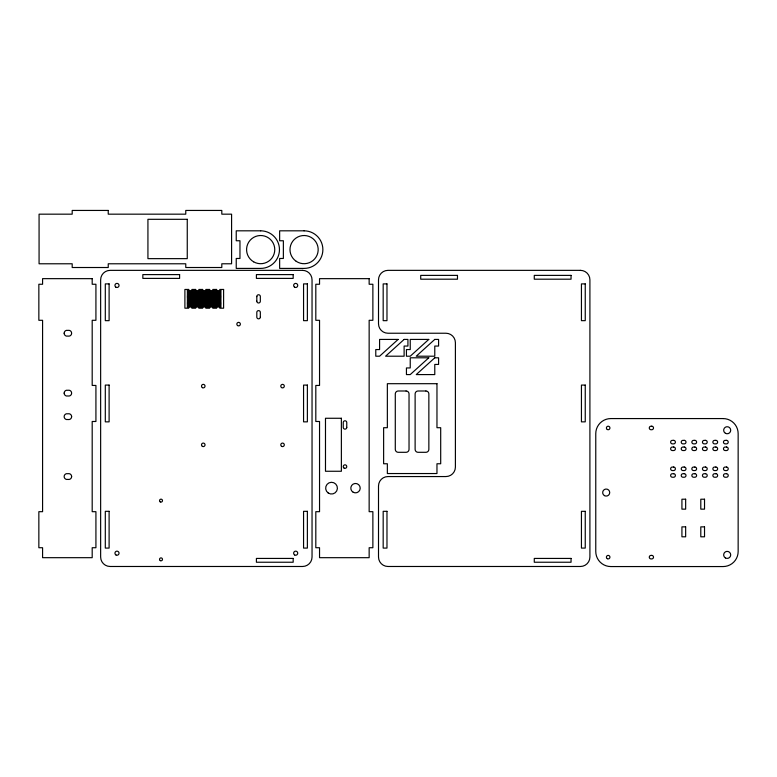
<?xml version="1.0" encoding="UTF-8"?>
<svg xmlns="http://www.w3.org/2000/svg" width="777" height="777" viewBox="0 0 777 777"><rect width="100%" height="100%" fill="white"/><g stroke="black" fill="none" stroke-linecap="round" stroke-linejoin="round"><path stroke-width="1.17" d="M187.17 290.627L221.144 290.627M187.17 291.802L221.144 291.802M187.17 292.968L221.144 292.968M187.17 294.143L221.144 294.143M187.17 295.309L221.144 295.309M187.17 296.484L221.144 296.484M187.17 297.649L221.144 297.649M187.17 298.824L221.144 298.824M187.17 300L221.144 300M187.17 301.165L221.144 301.165M187.17 302.34L221.144 302.34M187.17 303.506L221.144 303.506M187.17 304.681L221.144 304.681M187.17 305.856L221.144 305.856M187.17 307.022L221.144 307.022M256.808 296.435L256.808 301.214M256.808 301.136A1.758 1.758 0 0 0 258.527 302.981A1.758 1.758 0 0 0 260.334 301.214L260.334 296.435A1.758 1.758 0 0 0 258.488 294.755A1.758 1.758 0 0 0 256.808 296.6M398.125 339.423L379.584 356.206L375.777 356.206L375.777 349.563L379.584 349.563L379.584 339.423L398.125 339.423M404.118 339.423L385.577 356.206L404.118 356.206L404.118 346.056L407.925 346.056L407.925 339.423L404.118 339.423M428.778 339.423L410.237 356.206L406.439 356.206L406.439 349.563L410.237 349.563L410.237 339.423L428.778 339.423M434.78 339.423L416.239 356.206L434.78 356.206L434.78 346.056L438.587 346.056L438.587 339.423L434.78 339.423M428.778 357.799L410.237 374.582L406.439 374.582L406.439 367.948L410.237 367.948L410.237 357.799L428.778 357.799M434.78 357.799L416.239 374.582L434.78 374.582L434.78 364.432L438.587 364.432L438.587 357.799L434.78 357.799M108.236 210.441L72.193 210.441L72.193 214.17L39.073 214.17L39.073 263.782L72.193 263.782L72.193 267.511L108.236 267.511L108.236 263.782L185.761 263.782L185.761 267.511L221.804 267.511L221.804 263.782L231.585 263.782L231.585 214.17L221.804 214.17L221.804 210.441L185.761 210.441L185.761 214.17L108.236 214.17L108.236 210.441M187.257 219.308L147.931 219.308L147.931 258.644L187.257 258.644L187.257 219.308M260.674 230.818L236.237 230.818L236.237 240.753L239.967 240.753L239.967 258.469L236.237 258.469L236.237 268.405L260.674 268.405A18.794 18.794 0 0 0 279.467 249.611A18.794 18.794 0 0 0 260.674 230.818M304.079 230.818L279.642 230.818L279.642 240.753L283.372 240.753L283.372 258.469L279.642 258.469L279.642 268.405L304.079 268.405A18.794 18.794 0 0 0 322.873 249.611A18.794 18.794 0 0 0 304.079 230.818M302.564 270.357L110.111 270.357A9.479 9.479 0 0 0 100.641 279.827L100.641 557.002A9.479 9.479 0 0 0 110.111 566.482L302.564 566.482A9.479 9.479 0 0 0 312.043 557.002L312.043 279.827A9.479 9.479 0 0 0 302.564 270.357M580.438 270.357L387.985 270.357A9.479 9.479 0 0 0 378.506 279.827L378.506 323.756A9.479 9.479 0 0 0 387.985 333.236L445.92 333.236A9.479 9.479 0 0 1 455.4 342.715L455.4 467.074A9.479 9.479 0 0 1 445.92 476.554L387.985 476.554A9.479 9.479 0 0 0 378.506 486.033L378.506 557.002A9.479 9.479 0 0 0 387.985 566.482L580.438 566.482A9.479 9.479 0 0 0 589.908 557.002L589.908 279.827A9.479 9.479 0 0 0 580.438 270.357M179.604 274.602L142.842 274.602L142.842 278.399L179.604 278.399L179.604 274.602M293.172 274.602L256.41 274.602L256.41 278.399L293.172 278.399L293.172 274.602M457.478 275.388L420.716 275.388L420.716 279.196L457.478 279.196L457.478 275.388M571.046 275.388L534.275 275.388L534.275 279.196L571.046 279.196L571.046 275.388M92.191 278.652L42.58 278.652L42.58 284.256L38.85 284.256L38.85 320.299L42.58 320.299L42.58 511.684L38.85 511.684L38.85 547.727L42.58 547.727L42.58 557.682L92.191 557.682L92.191 547.727L95.921 547.727L95.921 511.684L92.191 511.684L92.191 421.484L95.921 421.484L95.921 385.441L92.191 385.441L92.191 320.299L95.921 320.299L95.921 284.256L92.191 284.256L92.191 278.652M369.153 278.652L319.541 278.652L319.541 284.256L315.812 284.256L315.812 320.299L319.541 320.299L319.541 385.441L315.812 385.441L315.812 421.484L319.541 421.484L319.541 511.684L315.812 511.684L315.812 547.727L319.541 547.727L319.541 557.682L369.153 557.682L369.153 547.727L372.873 547.727L372.873 511.684L369.153 511.684L369.153 320.299L372.873 320.299L372.873 284.256L369.153 284.256L369.153 278.652M109.11 283.896L105.303 283.896L105.303 320.658L109.11 320.658L109.11 283.896M307.371 283.896L303.564 283.896L303.564 320.658L307.371 320.658L307.371 283.896M386.975 283.896L383.178 283.896L383.178 320.658L386.975 320.658L386.975 283.896M585.246 283.896L581.439 283.896L581.439 320.658L585.246 320.658L585.246 283.896M188.694 289.452L184.897 289.452L184.897 308.197L188.694 308.197L188.694 289.452M195.678 289.452L191.88 289.452L191.88 308.197L195.678 308.197L195.678 289.452M202.661 289.452L198.854 289.452L198.854 308.197L202.661 308.197L202.661 289.452M209.644 289.452L205.837 289.452L205.837 308.197L209.644 308.197L209.644 289.452M216.618 289.452L212.82 289.452L212.82 308.197L216.618 308.197L216.618 289.452M223.601 289.452L219.804 289.452L219.804 308.197L223.601 308.197L223.601 289.452M436.965 383.692L387.354 383.692L387.354 427.709L383.624 427.709L383.624 463.762L387.354 463.762L387.354 473.543L436.965 473.543L436.965 463.762L440.695 463.762L440.695 427.709L436.965 427.709L436.965 383.692M109.11 385.081L105.303 385.081L105.303 421.853L109.11 421.853L109.11 385.081M307.371 385.081L303.564 385.081L303.564 421.853L307.371 421.853L307.371 385.081M585.246 385.081L581.439 385.081L581.439 421.853L585.246 421.853L585.246 385.081M406.08 390.996L398.232 390.996A2.943 2.943 0 0 0 395.289 393.939L395.289 449.359A2.943 2.943 0 0 0 398.232 452.301L406.08 452.301A2.943 2.943 0 0 0 409.032 449.359L409.032 393.939A2.943 2.943 0 0 0 406.08 390.996M425.913 390.996L418.065 390.996A2.943 2.943 0 0 0 415.122 393.939L415.122 449.359A2.943 2.943 0 0 0 418.065 452.301L425.913 452.301A2.943 2.943 0 0 0 428.855 449.359L428.855 393.939A2.943 2.943 0 0 0 425.913 390.996M341.375 418.269L325.485 418.269L325.485 471.26L341.375 471.26L341.375 418.269M723.086 418.57L610.829 418.57A15.064 15.064 0 0 0 595.765 433.634L595.765 551.495A15.064 15.064 0 0 0 610.829 566.559L723.086 566.559A15.064 15.064 0 0 0 738.15 551.495L738.15 433.634A15.064 15.064 0 0 0 723.086 418.57M651.748 426.204L651.039 426.204A1.758 1.758 0 0 0 649.281 427.972A1.758 1.758 0 0 0 651.039 429.73L651.748 429.73A1.758 1.758 0 0 0 653.506 427.972A1.758 1.758 0 0 0 651.748 426.204M673.63 440.355L672.396 440.355A1.758 1.758 0 0 0 670.629 442.113A1.758 1.758 0 0 0 672.396 443.871L673.63 443.871A1.758 1.758 0 0 0 675.388 442.113A1.758 1.758 0 0 0 673.63 440.355M684.236 440.355L683.002 440.355A1.758 1.758 0 0 0 681.235 442.113A1.758 1.758 0 0 0 683.002 443.871L684.236 443.871A1.758 1.758 0 0 0 685.994 442.113A1.758 1.758 0 0 0 684.236 440.355M694.842 440.355L693.608 440.355A1.758 1.758 0 0 0 691.851 442.113A1.758 1.758 0 0 0 693.608 443.871L694.842 443.871A1.758 1.758 0 0 0 696.6 442.113A1.758 1.758 0 0 0 694.842 440.355M705.448 440.355L704.215 440.355A1.758 1.758 0 0 0 702.457 442.113A1.758 1.758 0 0 0 704.215 443.871L705.448 443.871A1.758 1.758 0 0 0 707.206 442.113A1.758 1.758 0 0 0 705.448 440.355M715.86 440.355L714.626 440.355A1.758 1.758 0 0 0 712.868 442.113A1.758 1.758 0 0 0 714.626 443.871L715.86 443.871A1.758 1.758 0 0 0 717.618 442.113A1.758 1.758 0 0 0 715.86 440.355M726.466 440.355L725.232 440.355A1.758 1.758 0 0 0 723.474 442.113A1.758 1.758 0 0 0 725.232 443.871L726.466 443.871A1.758 1.758 0 0 0 728.224 442.113A1.758 1.758 0 0 0 726.466 440.355M673.63 447.028L672.396 447.028A1.758 1.758 0 0 0 670.629 448.785A1.758 1.758 0 0 0 672.396 450.543L673.63 450.543A1.758 1.758 0 0 0 675.388 448.785A1.758 1.758 0 0 0 673.63 447.028M684.236 447.028L683.002 447.028A1.758 1.758 0 0 0 681.235 448.785A1.758 1.758 0 0 0 683.002 450.543L684.236 450.543A1.758 1.758 0 0 0 685.994 448.785A1.758 1.758 0 0 0 684.236 447.028M694.842 447.028L693.608 447.028A1.758 1.758 0 0 0 691.851 448.785A1.758 1.758 0 0 0 693.608 450.543L694.842 450.543A1.758 1.758 0 0 0 696.6 448.785A1.758 1.758 0 0 0 694.842 447.028M705.448 447.028L704.215 447.028A1.758 1.758 0 0 0 702.457 448.785A1.758 1.758 0 0 0 704.215 450.543L705.448 450.543A1.758 1.758 0 0 0 707.206 448.785A1.758 1.758 0 0 0 705.448 447.028M715.86 447.028L714.626 447.028A1.758 1.758 0 0 0 712.868 448.785A1.758 1.758 0 0 0 714.626 450.543L715.86 450.543A1.758 1.758 0 0 0 717.618 448.785A1.758 1.758 0 0 0 715.86 447.028M726.466 447.028L725.232 447.028A1.758 1.758 0 0 0 723.474 448.785A1.758 1.758 0 0 0 725.232 450.543L726.466 450.543A1.758 1.758 0 0 0 728.224 448.785A1.758 1.758 0 0 0 726.466 447.028M673.63 467.045L672.396 467.045A1.758 1.758 0 0 0 670.629 468.803A1.758 1.758 0 0 0 672.396 470.561L673.63 470.561A1.758 1.758 0 0 0 675.388 468.803A1.758 1.758 0 0 0 673.63 467.045M684.236 467.045L683.002 467.045A1.758 1.758 0 0 0 681.235 468.803A1.758 1.758 0 0 0 683.002 470.561L684.236 470.561A1.758 1.758 0 0 0 685.994 468.803A1.758 1.758 0 0 0 684.236 467.045M694.842 467.045L693.608 467.045A1.758 1.758 0 0 0 691.851 468.803A1.758 1.758 0 0 0 693.608 470.561L694.842 470.561A1.758 1.758 0 0 0 696.6 468.803A1.758 1.758 0 0 0 694.842 467.045M705.448 467.045L704.215 467.045A1.758 1.758 0 0 0 702.457 468.803A1.758 1.758 0 0 0 704.215 470.561L705.448 470.561A1.758 1.758 0 0 0 707.206 468.803A1.758 1.758 0 0 0 705.448 467.045M715.86 467.045L714.626 467.045A1.758 1.758 0 0 0 712.868 468.803A1.758 1.758 0 0 0 714.626 470.561L715.86 470.561A1.758 1.758 0 0 0 717.618 468.803A1.758 1.758 0 0 0 715.86 467.045M726.466 467.045L725.232 467.045A1.758 1.758 0 0 0 723.474 468.803A1.758 1.758 0 0 0 725.232 470.561L726.466 470.561A1.758 1.758 0 0 0 728.224 468.803A1.758 1.758 0 0 0 726.466 467.045M673.63 473.717L672.396 473.717A1.758 1.758 0 0 0 670.629 475.475A1.758 1.758 0 0 0 672.396 477.233L673.63 477.233A1.758 1.758 0 0 0 675.388 475.475A1.758 1.758 0 0 0 673.63 473.717M684.236 473.717L683.002 473.717A1.758 1.758 0 0 0 681.235 475.475A1.758 1.758 0 0 0 683.002 477.233L684.236 477.233A1.758 1.758 0 0 0 685.994 475.475A1.758 1.758 0 0 0 684.236 473.717M694.842 473.717L693.608 473.717A1.758 1.758 0 0 0 691.851 475.475A1.758 1.758 0 0 0 693.608 477.233L694.842 477.233A1.758 1.758 0 0 0 696.6 475.475A1.758 1.758 0 0 0 694.842 473.717M705.448 473.717L704.215 473.717A1.758 1.758 0 0 0 702.457 475.475A1.758 1.758 0 0 0 704.215 477.233L705.448 477.233A1.758 1.758 0 0 0 707.206 475.475A1.758 1.758 0 0 0 705.448 473.717M715.86 473.717L714.626 473.717A1.758 1.758 0 0 0 712.868 475.475A1.758 1.758 0 0 0 714.626 477.233L715.86 477.233A1.758 1.758 0 0 0 717.618 475.475A1.758 1.758 0 0 0 715.86 473.717M726.466 473.717L725.232 473.717A1.758 1.758 0 0 0 723.474 475.475A1.758 1.758 0 0 0 725.232 477.233L726.466 477.233A1.758 1.758 0 0 0 728.224 475.475A1.758 1.758 0 0 0 726.466 473.717M685.654 499.213L681.924 499.213L681.924 509.149L685.654 509.149L685.654 499.213M704.525 499.213L700.796 499.213L700.796 509.149L704.525 509.149L704.525 499.213M109.11 511.324L105.303 511.324L105.303 548.086L109.11 548.086L109.11 511.324M307.371 511.324L303.564 511.324L303.564 548.086L307.371 548.086L307.371 511.324M386.975 511.324L383.178 511.324L383.178 548.086L386.975 548.086L386.975 511.324M585.246 511.324L581.439 511.324L581.439 548.086L585.246 548.086L585.246 511.324M685.654 526.864L681.924 526.864L681.924 536.8L685.654 536.8L685.654 526.864M704.525 526.864L700.796 526.864L700.796 536.8L704.525 536.8L704.525 526.864M651.748 555.4L651.039 555.4A1.758 1.758 0 0 0 649.281 557.158A1.758 1.758 0 0 0 651.039 558.925L651.748 558.925A1.758 1.758 0 0 0 653.506 557.158A1.758 1.758 0 0 0 651.748 555.4M293.172 558.43L256.41 558.43L256.41 562.237L293.172 562.237L293.172 558.43M571.046 558.43L534.275 558.43L534.275 562.237L571.046 562.237L571.046 558.43M346.765 427.379L346.765 422.542A1.758 1.758 0 0 0 345.007 420.784A1.758 1.758 0 0 0 343.24 422.542L343.24 427.379A1.758 1.758 0 0 0 345.007 429.137A1.758 1.758 0 0 0 346.765 427.379M260.334 317.074L260.334 312.373A1.758 1.758 0 0 0 258.566 310.615A1.758 1.758 0 0 0 256.808 312.373L256.808 317.074A1.758 1.758 0 0 0 258.566 318.832A1.758 1.758 0 0 0 260.334 317.074M725.427 433.294A3.526 3.526 0 0 0 730.71 430.244A3.526 3.526 0 0 0 725.427 427.185A3.526 3.526 0 0 0 725.427 433.294M725.427 557.944A3.526 3.526 0 0 0 730.71 554.885A3.526 3.526 0 0 0 725.427 551.835A3.526 3.526 0 0 0 725.427 557.944M604.438 495.619A3.526 3.526 0 0 0 609.722 492.56A3.526 3.526 0 0 0 604.438 489.51A3.526 3.526 0 0 0 604.438 495.619M607.293 429.496A1.758 1.758 0 0 0 609.935 427.972A1.758 1.758 0 0 0 607.293 426.447A1.758 1.758 0 0 0 607.293 429.496M607.293 558.682A1.758 1.758 0 0 0 609.935 557.158A1.758 1.758 0 0 0 607.293 555.633A1.758 1.758 0 0 0 607.293 558.682M296.183 261.286A14.093 14.093 0 0 0 318.143 250.612A14.093 14.093 0 0 0 297.921 236.936A14.093 14.093 0 0 0 296.183 261.286M253.632 261.82A14.093 14.093 0 0 0 274.767 249.611A14.093 14.093 0 0 0 253.632 237.403A14.093 14.093 0 0 0 253.632 261.82M71.639 476.554A2.933 2.933 0 0 0 67.89 473.727A2.933 2.933 0 0 0 64.141 476.554A2.933 2.933 0 0 0 67.89 479.37A2.933 2.933 0 0 0 71.639 476.554M64.141 393.133A2.933 2.933 0 0 0 67.89 395.949A2.933 2.933 0 0 0 71.639 393.133A2.933 2.933 0 0 0 67.89 390.307A2.933 2.933 0 0 0 64.141 393.133M71.639 416.657A2.933 2.933 0 0 0 67.89 413.83A2.933 2.933 0 0 0 64.141 416.657A2.933 2.933 0 0 0 67.89 419.473A2.933 2.933 0 0 0 71.639 416.657M64.141 333.236A2.933 2.933 0 0 0 67.89 336.053A2.933 2.933 0 0 0 71.639 333.236A2.933 2.933 0 0 0 67.89 330.41A2.933 2.933 0 0 0 64.141 333.236M160.276 560.625A1.467 1.467 0 0 0 162.48 559.353A1.467 1.467 0 0 0 160.276 558.08A1.467 1.467 0 0 0 160.276 560.625M160.276 501.903A1.467 1.467 0 0 0 162.48 500.631A1.467 1.467 0 0 0 160.276 499.358A1.467 1.467 0 0 0 160.276 501.903M281.556 387.577A1.758 1.758 0 0 0 284.304 386.247A1.758 1.758 0 0 0 281.779 384.537A1.758 1.758 0 0 0 281.556 387.577M202.389 387.645A1.758 1.758 0 0 0 205.031 386.12A1.758 1.758 0 0 0 202.389 384.596A1.758 1.758 0 0 0 202.389 387.645M202.389 446.367A1.758 1.758 0 0 0 205.031 444.842A1.758 1.758 0 0 0 202.389 443.317A1.758 1.758 0 0 0 202.389 446.367M281.662 446.367A1.758 1.758 0 0 0 284.304 444.842A1.758 1.758 0 0 0 281.662 443.317A1.758 1.758 0 0 0 281.662 446.367M237.587 325.563A1.758 1.758 0 0 0 240.355 324.281A1.758 1.758 0 0 0 237.859 322.523A1.758 1.758 0 0 0 237.587 325.563M344.124 468.113A1.758 1.758 0 0 0 346.765 466.588A1.758 1.758 0 0 0 344.124 465.064A1.758 1.758 0 0 0 344.124 468.113M328.244 493.026A5.876 5.876 0 0 0 337.393 488.578A5.876 5.876 0 0 0 328.962 482.876A5.876 5.876 0 0 0 328.244 493.026M353.156 492.229A4.701 4.701 0 0 0 360.207 488.16A4.701 4.701 0 0 0 353.156 484.09A4.701 4.701 0 0 0 353.156 492.229M115.967 554.972A2.059 2.059 0 0 0 119.046 553.195A2.059 2.059 0 0 0 115.967 551.417A2.059 2.059 0 0 0 115.967 554.972M294.658 554.972A2.059 2.059 0 0 0 297.737 553.195A2.059 2.059 0 0 0 294.658 551.417A2.059 2.059 0 0 0 294.658 554.972M294.502 287.121A2.059 2.059 0 0 0 297.727 285.625A2.059 2.059 0 0 0 294.823 283.576A2.059 2.059 0 0 0 294.502 287.121M115.812 287.121A2.059 2.059 0 0 0 119.036 285.625A2.059 2.059 0 0 0 116.132 283.576A2.059 2.059 0 0 0 115.812 287.121"/></g></svg>
